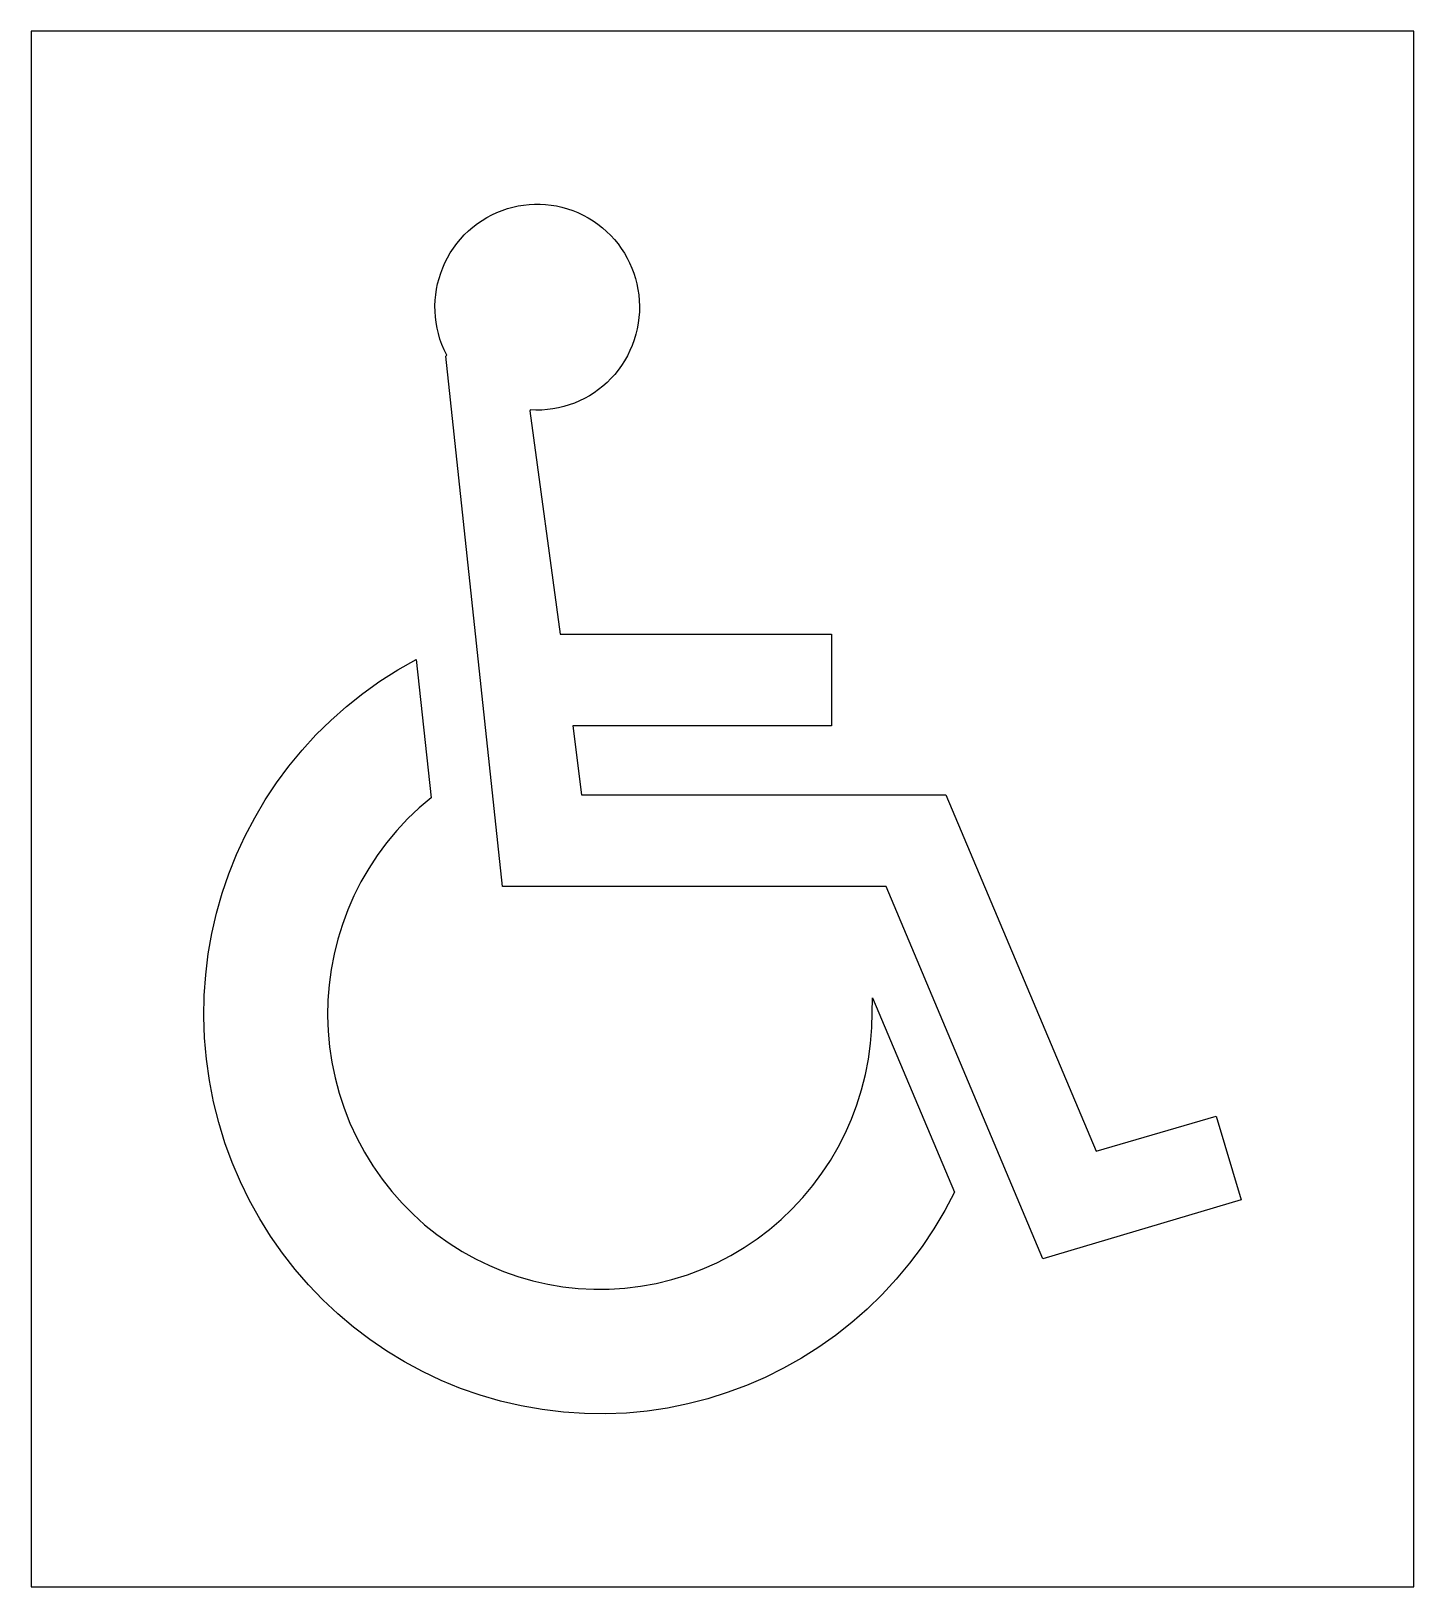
# Model space of a CAD drawing. Extents: x 0 to 32, y 0 to 36.
import ezdxf

# ---------------------------------------------------------------- set-up
doc = ezdxf.new("R2010")
doc.units = 0
doc.layers.add('CUT', color=7, linetype='Continuous')
doc.layers.add('OUTSIDE', color=1, linetype='Continuous')

msp = doc.modelspace()

# ---------------------------------------------------------------- linework, layer by layer
at = {"layer": 'CUT'}
for points in [[(9.5581, 28.6264), (9.5066, 28.7496), (9.4623, 28.8746), (9.4252, 29.0009), (9.3952, 29.1284), (9.3724, 29.2567), (9.3567, 29.3855), (9.3479, 29.5146), (9.3461, 29.6436), (9.3513, 29.7724), (9.3633, 29.9004), (9.3821, 30.0276), (9.4076, 30.1536), (9.4399, 30.2781), (9.4788, 30.4008), (9.5243, 30.5215), (9.5764, 30.6397), (9.635, 30.7554), (9.7, 30.868), (9.7715, 30.9774), (9.8492, 31.0834), (9.9333, 31.1854), (10.0237, 31.2834), (10.1202, 31.377), (10.2218, 31.465), (10.3271, 31.5463), (10.4359, 31.621), (10.5479, 31.689), (10.6628, 31.7503), (10.7803, 31.8049), (10.9, 31.8527), (11.0218, 31.8938), (11.1453, 31.928), (11.2702, 31.9554), (11.3962, 31.976), (11.5231, 31.9898), (11.6505, 31.9966), (11.7782, 31.9965), (11.9059, 31.9894), (12.0332, 31.9754), (12.1599, 31.9545), (12.2857, 31.9265), (12.4103, 31.8914), (12.5334, 31.8494), (12.6547, 31.8002), (12.7739, 31.7439), (12.8908, 31.6805), (13.005, 31.61), (13.1151, 31.5331), (13.2198, 31.4508), (13.3189, 31.3636), (13.4124, 31.2715), (13.5003, 31.1749), (13.5823, 31.0741), (13.6584, 30.9694), (13.7285, 30.861), (13.7925, 30.7492), (13.8503, 30.6343), (13.9018, 30.5166), (13.947, 30.3963), (13.9856, 30.2737), (14.0177, 30.1492), (14.0431, 30.0229), (14.0618, 29.8953), (14.0735, 29.7664), (14.0783, 29.6367), (14.0761, 29.5064), (14.0667, 29.3757), (14.05, 29.245), (14.0261, 29.1146), (13.9946, 28.9847), (13.9556, 28.8555), (13.9095, 28.7288), (13.8569, 28.606), (13.7981, 28.4874), (13.7332, 28.3729), (13.6626, 28.263), (13.5864, 28.1576), (13.505, 28.057), (13.4186, 27.9613), (13.3273, 27.8707), (13.2316, 27.7854), (13.1315, 27.7055), (13.0274, 27.6312), (12.9194, 27.5626), (12.8079, 27.4999), (12.693, 27.4433), (12.5751, 27.393), (12.4543, 27.349), (12.331, 27.3117), (12.2053, 27.281), (12.0774, 27.2573), (11.9477, 27.2406), (11.8164, 27.2311), (11.6837, 27.229), (11.5521, 27.2344), (11.5464, 27.2223), (11.54, 27.2107), (12.2467, 22.0456), (18.5204, 22.0434), (18.5204, 19.922), (12.5393, 19.922), (12.7363, 18.3287), (21.1675, 18.3265), (24.6478, 10.0789), (27.4228, 10.8928), (28.0029, 8.9527), (23.4158, 7.5929), (19.7904, 16.2031), (10.9053, 16.2052), (9.5999, 28.4792), (9.6169, 28.5052)], [(4.0136, 12.7028), (3.9971, 13.1939), (4.0063, 13.6821), (4.0409, 14.1665), (4.1003, 14.6463), (4.1841, 15.1205), (4.2919, 15.5882), (4.4233, 16.0486), (4.5778, 16.5007), (4.7549, 16.9437), (4.9543, 17.3766), (5.1755, 17.7987), (5.418, 18.2089), (5.6814, 18.6063), (5.9653, 18.9902), (6.2692, 19.3596), (6.5927, 19.7135), (6.9354, 20.0512), (7.2968, 20.3716), (7.6764, 20.674), (8.0739, 20.9574), (8.4888, 21.221), (8.9114, 21.4585), (9.255, 18.2577), (8.98, 18.0252), (8.7112, 17.7695), (8.4598, 17.5008), (8.226, 17.22), (8.01, 16.9278), (7.8119, 16.6252), (7.6321, 16.3131), (7.4705, 15.9922), (7.3275, 15.6635), (7.2033, 15.3279), (7.0979, 14.9862), (7.0117, 14.6393), (6.9448, 14.2881), (6.8974, 13.9334), (6.8696, 13.5761), (6.8618, 13.2172), (6.874, 12.8573), (6.9065, 12.4975), (6.9594, 12.1386), (7.033, 11.7814), (7.1274, 11.4269), (7.2429, 11.0759), (7.3795, 10.7293), (7.5372, 10.3887), (7.7152, 10.0565), (7.9096, 9.7393), (8.1202, 9.4368), (8.346, 9.1494), (8.5863, 8.8773), (8.8403, 8.621), (9.1071, 8.3808), (9.386, 8.157), (9.6762, 7.9501), (9.9767, 7.7604), (10.287, 7.5883), (10.606, 7.4341), (10.9331, 7.2981), (11.2674, 7.1808), (11.6081, 7.0825), (11.9544, 7.0036), (12.3055, 6.9444), (12.6606, 6.9053), (13.0189, 6.8867), (13.3796, 6.8889), (13.7418, 6.9122), (14.1048, 6.9571), (14.4678, 7.0239), (14.8291, 7.1128), (15.1863, 7.2234), (15.5321, 7.3533), (15.867, 7.5021), (16.1903, 7.6691), (16.5015, 7.8534), (16.8003, 8.0544), (17.0859, 8.2714), (17.358, 8.5035), (17.616, 8.7502), (17.8594, 9.0106), (18.0877, 9.2841), (18.3003, 9.5699), (18.4969, 9.8672), (18.6768, 10.1754), (18.8395, 10.4938), (18.9846, 10.8215), (19.1116, 11.1578), (19.2198, 11.5022), (19.3089, 11.8537), (19.3782, 12.2117), (19.4274, 12.5755), (19.4558, 12.9443), (19.4689, 13.6284), (21.3669, 9.134), (21.1449, 8.7101), (20.8928, 8.2856), (20.6208, 7.8782), (20.3295, 7.4884), (20.02, 7.1167), (19.6931, 6.7635), (19.3496, 6.4293), (18.9904, 6.1145), (18.6165, 5.8197), (18.2286, 5.5452), (17.8277, 5.2916), (17.4146, 5.0593), (16.9903, 4.8487), (16.5555, 4.6604), (16.1112, 4.4947), (15.6583, 4.3523), (15.1975, 4.2334), (14.7299, 4.1386), (14.2562, 4.0684), (13.7774, 4.0232), (13.2942, 4.0034), (12.8077, 4.0096), (12.3187, 4.0422), (11.8279, 4.1016), (11.3411, 4.1875), (10.8635, 4.2986), (10.3958, 4.4342), (9.9388, 4.5938), (9.4932, 4.7764), (9.0597, 4.9815), (8.6389, 5.2083), (8.2316, 5.4562), (7.8385, 5.7245), (7.4603, 6.0124), (7.0977, 6.3192), (6.7515, 6.6443), (6.4222, 6.987), (6.1107, 7.3465), (5.8176, 7.7222), (5.5436, 8.1134), (5.2895, 8.5193), (5.0559, 8.9393), (4.8436, 9.3726), (4.6533, 9.8187), (4.4856, 10.2767), (4.3413, 10.746), (4.2211, 11.2258), (4.1257, 11.7155), (4.0563, 12.2097)]]:
    msp.add_lwpolyline(points, close=True, dxfattribs=at)
at = {"layer": 'OUTSIDE'}
msp.add_lwpolyline([(0, 0), (32, 0), (32, 36), (0, 36)], close=True, dxfattribs=at)

doc.saveas('drawing.dxf')
